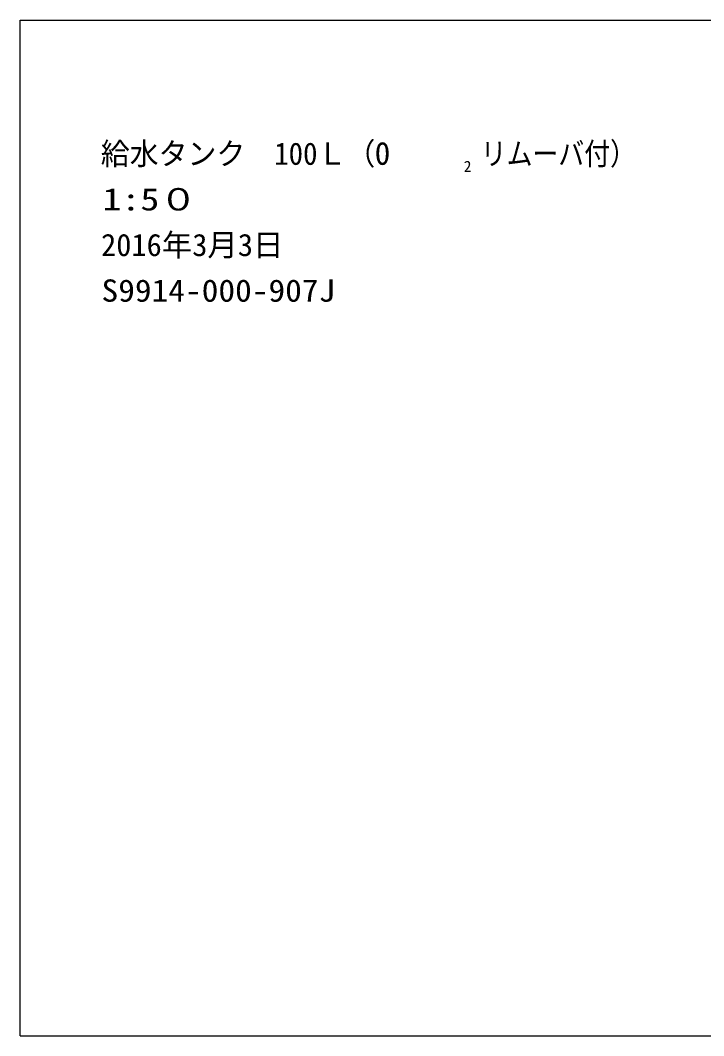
# Model space of a CAD drawing. Units: millimetres at full size. Extents: x -7181 to 7186, y -5006 to 5011.
# Drawn here: x -7181 to -446, y -5006 to 5006 of the extents above; entities that cross this region are included whole.
import ezdxf
from ezdxf.enums import TextEntityAlignment as Align

# ---------------------------------------------------------------- set-up
doc = ezdxf.new("R2010")
doc.units = ezdxf.units.MM
doc.header["$LTSCALE"] = 20
doc.layers.add('0-1_DEFPOINTS', color=3, linetype='Continuous', lineweight=18)
doc.layers.add('0-3_FV', color=7, linetype='Continuous', lineweight=18)
doc.styles.add('ＭＳ ゴシック', font='')
doc.styles.get('ＭＳ ゴシック').set_extended_font_data('MS Gothic')

msp = doc.modelspace()

# ---------------------------------------------------------------- linework, layer by layer
at = {"layer": '0-1_DEFPOINTS'}
msp.add_line((-7181.25, -5006.25), (7181.25, -5006.25), dxfattribs=at)
at = {"layer": '0-3_FV', "color": 3}
for p, q in [((-7181.25, 5006.25), (7181.25, 5006.25)), ((-7181.25, -5006.25), (-7181.25, 5006.25))]:
    msp.add_line(p, q, dxfattribs=at)

# ---------------------------------------------------------------- texts
at = {"layer": '0-3_FV', "style": 'ＭＳ ゴシック'}
for s, width, p in [('給水タンク\u3000100Ｌ（O', 0.95, (-6388.24, 3515.29)), ('リムーバ付）', 0.85, (-2642.96, 3515.29)), ('1:5０', 1.25, (-6372.13, 3065.29)), ('S9914-000-907J', 1.1, (-6380.79, 2165.29))]:
    msp.add_text(s, height=219.9, dxfattribs=dict(at, width=width)).set_placement(p, align=Align.BOTTOM_LEFT)
for s, height, p in [('2', 110, (-2809.63, 3477.79)), ('2016年3月3日', 219.9, (-6385.18, 2615.29))]:
    msp.add_text(s, height=height, dxfattribs=at).set_placement(p, align=Align.BOTTOM_LEFT)

doc.saveas('drawing.dxf')
